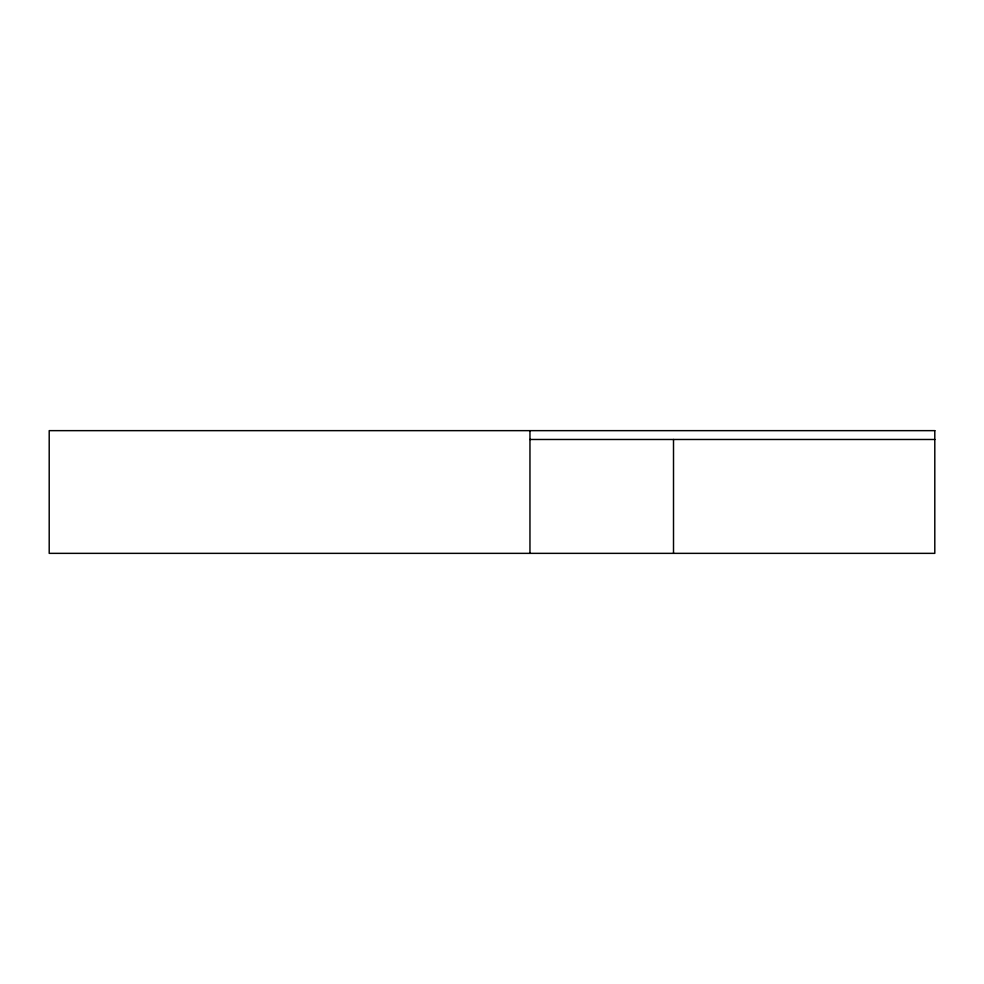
<?xml version="1.0" encoding="UTF-8"?>
<svg xmlns="http://www.w3.org/2000/svg" width="984" height="984" viewBox="0 0 984 984"><rect width="100%" height="100%" fill="white"/><g stroke="black" fill="none" stroke-linecap="round" stroke-linejoin="round"><path stroke-width="1.48" d="M529.958 439.479L934.8 439.479M673.511 439.479L673.511 553.352M529.958 430.648L529.958 553.352M934.8 430.648L49.2 430.648L49.2 553.352L934.8 553.352L934.8 430.648"/></g></svg>
